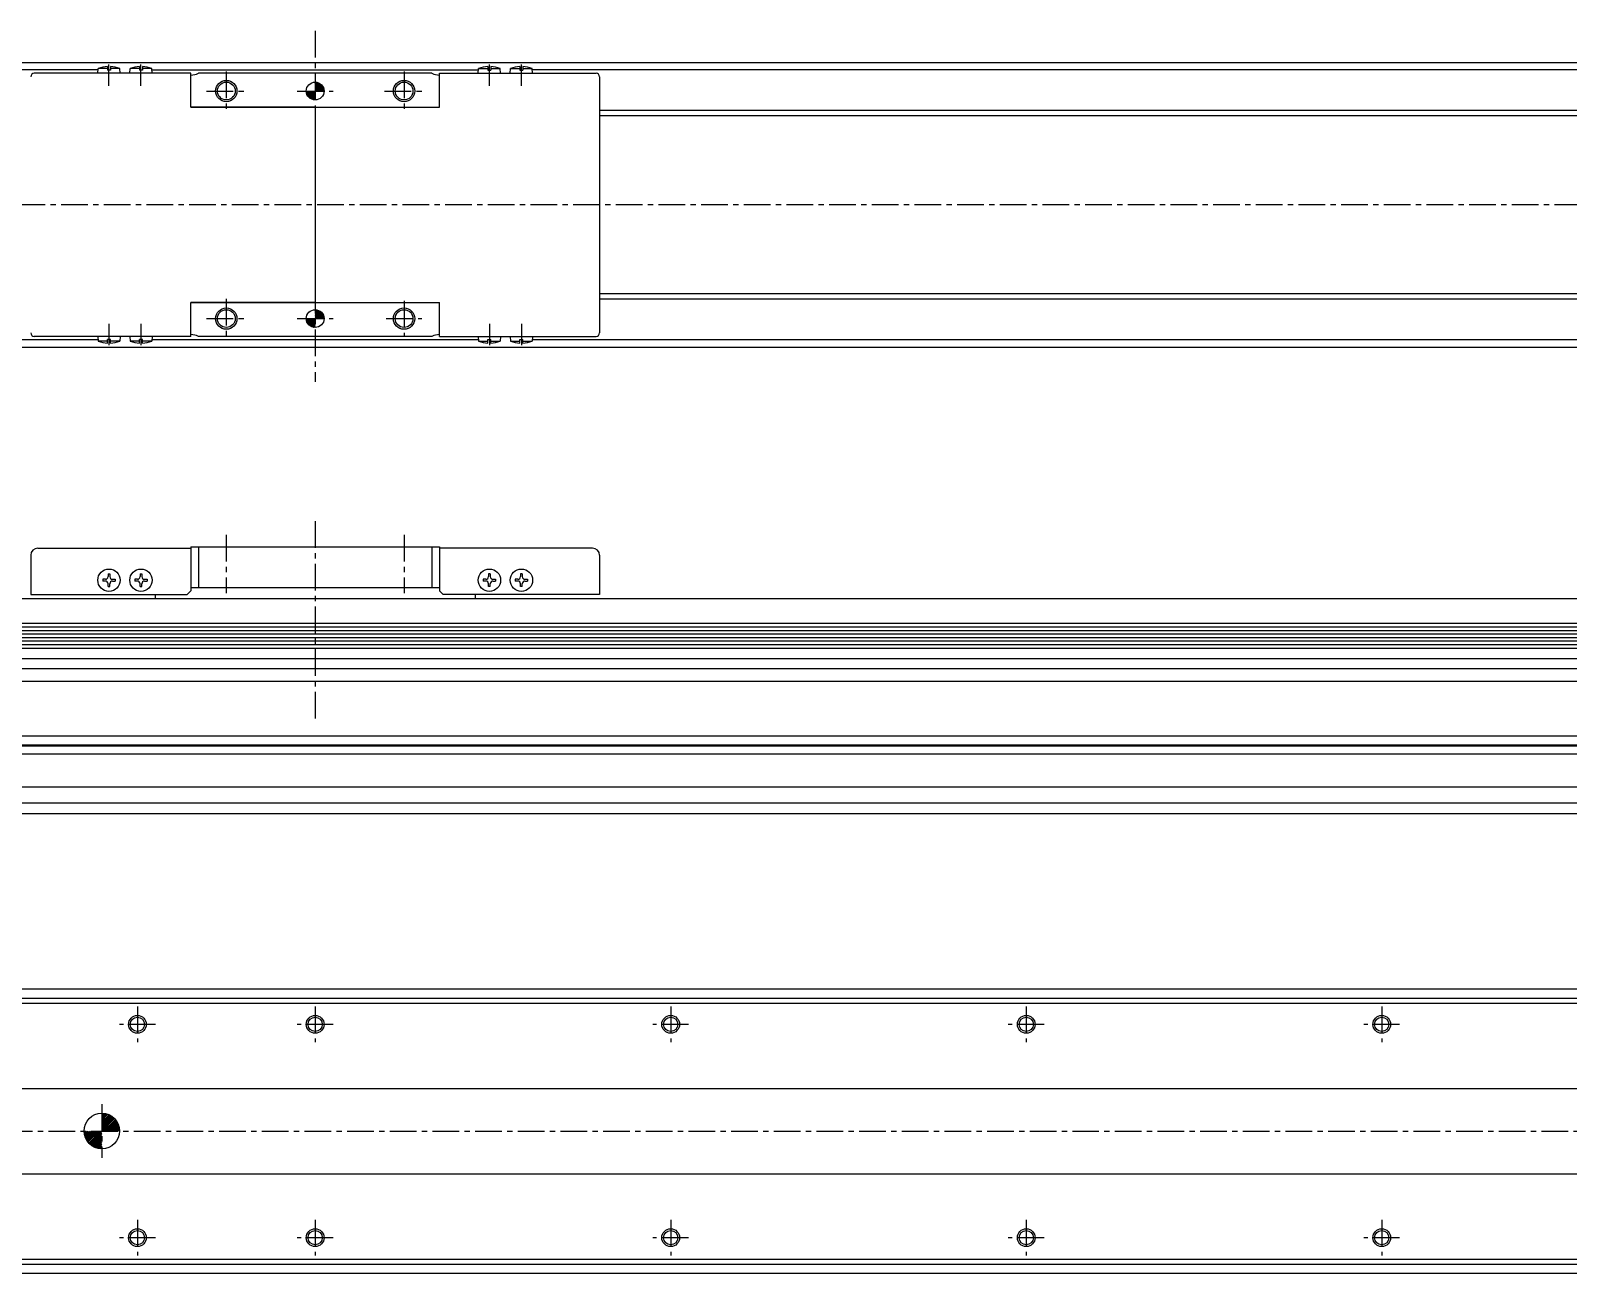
# Model space of a CAD drawing. Extents: x -644 to 899, y 154 to 558.
# Drawn here: x -304.8 to 127.7, y 208.3 to 557.7 of the extents above; entities that cross this region are included whole.
import ezdxf

# ---------------------------------------------------------------- set-up
doc = ezdxf.new("R2010")
doc.units = 0
doc.linetypes.add('CENTER', pattern=[12, 7.5, -1.5, 1.5, -1.5])
doc.linetypes.add('CONTINOUS', pattern=[0])
doc.layers.get('0').update_dxf_attribs({"linetype": 'CONTINUOUS'})
doc.layers.add('CENTER', color=1, linetype='CENTER')

# ---------------------------------------------------------------- blocks, each defined once
blk = doc.blocks.new('*X6')
at = {"color": 0}
for p, q in [((-227.27, 476.68), (-227.22, 476.73)), ((-227.26, 476.47), (-226.99, 476.73)), ((-227.23, 476.27), (-226.77, 476.73)), ((-227.19, 476.09), (-226.55, 476.73)), ((-227.14, 475.92), (-226.32, 476.73)), ((-227.07, 475.76), (-226.1, 476.73)), ((-227, 475.6), (-225.88, 476.73)), ((-226.92, 475.46), (-225.65, 476.73)), ((-226.84, 475.32), (-225.43, 476.73)), ((-226.74, 475.19), (-225.21, 476.73)), ((-226.64, 475.07), (-224.98, 476.73)), ((-226.53, 474.96), (-224.77, 476.72)), ((-226.42, 474.85), (-224.77, 476.49)), ((-226.29, 474.75), (-224.77, 476.27)), ((-226.16, 474.65), (-224.77, 476.05)), ((-226.03, 474.57), (-224.77, 475.82)), ((-224.77, 479.18), (-224.72, 479.23)), ((-224.77, 478.95), (-224.51, 479.22)), ((-224.77, 478.73), (-224.31, 479.19)), ((-224.77, 478.51), (-224.13, 479.15)), ((-224.77, 478.28), (-223.96, 479.1)), ((-224.77, 478.06), (-223.8, 479.03)), ((-224.77, 477.83), (-223.65, 478.96)), ((-224.77, 477.61), (-223.5, 478.88)), ((-224.77, 477.39), (-223.36, 478.8)), ((-224.77, 477.16), (-223.23, 478.7)), ((-224.77, 476.94), (-223.11, 478.6)), ((-224.76, 476.73), (-223, 478.49)), ((-224.53, 476.73), (-222.89, 478.38)), ((-224.31, 476.73), (-222.79, 478.25)), ((-224.09, 476.73), (-222.7, 478.12)), ((-223.86, 476.73), (-222.61, 477.99)), ((-223.64, 476.73), (-222.53, 477.84)), ((-223.42, 476.73), (-222.46, 477.69)), ((-223.19, 476.73), (-222.4, 477.52)), ((-222.97, 476.73), (-222.35, 477.35)), ((-222.75, 476.73), (-222.31, 477.17)), ((-222.52, 476.73), (-222.28, 476.97)), ((-222.3, 476.73), (-222.27, 476.76)), ((-225.88, 474.49), (-224.77, 475.6)), ((-225.73, 474.42), (-224.77, 475.38)), ((-225.56, 474.36), (-224.77, 475.15)), ((-225.39, 474.31), (-224.77, 474.93)), ((-225.21, 474.27), (-224.77, 474.7)), ((-225.01, 474.24), (-224.77, 474.48)), ((-224.8, 474.23), (-224.77, 474.26))]:
    blk.add_line(p, q, dxfattribs=at)
blk = doc.blocks.new('*X7')
at = {"color": 0}
for p, q in [((-227.27, 540.63), (-227.17, 540.73)), ((-227.25, 540.42), (-226.95, 540.73)), ((-227.22, 540.23), (-226.72, 540.73)), ((-227.18, 540.05), (-226.5, 540.73)), ((-227.12, 539.88), (-226.27, 540.73)), ((-227.06, 539.72), (-226.05, 540.73)), ((-226.99, 539.57), (-225.83, 540.73)), ((-226.91, 539.43), (-225.6, 540.73)), ((-226.82, 539.29), (-225.38, 540.73)), ((-226.72, 539.17), (-225.16, 540.73)), ((-226.62, 539.05), (-224.93, 540.73)), ((-226.51, 538.93), (-224.77, 540.67)), ((-224.77, 543.13), (-224.67, 543.23)), ((-224.77, 542.9), (-224.46, 543.21)), ((-224.77, 542.68), (-224.27, 543.18)), ((-224.77, 542.46), (-224.09, 543.14)), ((-224.77, 542.23), (-223.92, 543.08)), ((-224.77, 542.01), (-223.76, 543.02)), ((-224.77, 541.79), (-223.61, 542.95)), ((-224.77, 541.56), (-223.47, 542.87)), ((-224.77, 541.34), (-223.34, 542.78)), ((-224.77, 541.12), (-223.21, 542.68)), ((-224.77, 540.89), (-223.09, 542.58)), ((-224.71, 540.73), (-222.97, 542.47)), ((-224.49, 540.73), (-222.87, 542.35)), ((-224.26, 540.73), (-222.77, 542.23)), ((-224.04, 540.73), (-222.68, 542.09)), ((-223.82, 540.73), (-222.59, 541.95)), ((-223.59, 540.73), (-222.52, 541.81)), ((-223.37, 540.73), (-222.45, 541.65)), ((-223.14, 540.73), (-222.39, 541.49)), ((-222.92, 540.73), (-222.34, 541.31)), ((-222.7, 540.73), (-222.3, 541.12)), ((-222.47, 540.73), (-222.28, 540.92)), ((-226.39, 538.83), (-224.77, 540.44)), ((-226.27, 538.73), (-224.77, 540.22)), ((-226.14, 538.64), (-224.77, 540)), ((-226, 538.55), (-224.77, 539.77)), ((-225.85, 538.47), (-224.77, 539.55)), ((-225.69, 538.41), (-224.77, 539.33)), ((-225.53, 538.35), (-224.77, 539.1)), ((-225.35, 538.3), (-224.77, 538.88)), ((-225.17, 538.26), (-224.77, 538.66)), ((-224.97, 538.24), (-224.77, 538.43))]:
    blk.add_line(p, q, dxfattribs=at)
blk = doc.blocks.new('*X8')
at = {"color": 0}
for p, q in [((-284.77, 253.05), (-284.58, 253.25)), ((-284.77, 252.6), (-284.16, 253.21)), ((-284.77, 252.16), (-283.78, 253.15)), ((-284.77, 251.71), (-283.42, 253.06)), ((-284.77, 251.26), (-283.08, 252.96)), ((-284.77, 250.82), (-282.76, 252.83)), ((-284.77, 250.37), (-282.46, 252.68)), ((-284.77, 249.92), (-282.17, 252.52)), ((-284.77, 249.47), (-281.9, 252.34)), ((-284.77, 249.03), (-281.65, 252.15)), ((-284.77, 248.58), (-281.41, 251.95)), ((-284.65, 248.25), (-281.18, 251.73)), ((-284.21, 248.25), (-280.97, 251.49)), ((-283.76, 248.25), (-280.77, 251.24)), ((-283.31, 248.25), (-280.58, 250.98)), ((-289.77, 248.06), (-289.57, 248.25)), ((-289.74, 247.64), (-289.13, 248.25)), ((-289.67, 247.26), (-288.68, 248.25)), ((-289.59, 246.9), (-288.23, 248.25)), ((-289.48, 246.56), (-287.78, 248.25)), ((-289.35, 246.24), (-287.34, 248.25)), ((-289.2, 245.94), (-286.89, 248.25)), ((-289.04, 245.65), (-286.44, 248.25)), ((-288.87, 245.38), (-286, 248.25)), ((-288.67, 245.12), (-285.55, 248.25)), ((-288.47, 244.88), (-285.1, 248.25)), ((-288.25, 244.66), (-284.77, 248.13)), ((-288.01, 244.44), (-284.77, 247.69)), ((-287.77, 244.25), (-284.77, 247.24)), ((-287.5, 244.06), (-284.77, 246.79)), ((-282.87, 248.25), (-280.41, 250.7)), ((-282.42, 248.25), (-280.26, 250.41)), ((-281.97, 248.25), (-280.13, 250.1)), ((-281.52, 248.25), (-280.01, 249.77)), ((-281.08, 248.25), (-279.91, 249.42)), ((-280.63, 248.25), (-279.84, 249.04)), ((-280.18, 248.25), (-279.79, 248.64)), ((-287.22, 243.89), (-284.77, 246.34)), ((-286.93, 243.74), (-284.77, 245.9)), ((-286.62, 243.6), (-284.77, 245.45)), ((-286.29, 243.49), (-284.77, 245)), ((-285.94, 243.39), (-284.77, 244.55)), ((-285.57, 243.31), (-284.77, 244.11)), ((-285.17, 243.27), (-284.77, 243.66))]:
    blk.add_line(p, q, dxfattribs=at)

msp = doc.modelspace()

# ---------------------------------------------------------------- linework, layer by layer
at = {"color": 7, "linetype": 'CONTINOUS'}
for p, q in [((-470.77, 548.73), (885.23, 548.73)), ((-285.92, 546.66), (-469.77, 546.66)), ((-259.77, 545.73), (-303.77, 545.73)), ((-285.92, 545.73), (-285.81, 547.03)), ((-283.17, 547.03), (-285.81, 547.03)), ((-283.17, 547.62), (-283.17, 546.63)), ((-282.37, 546.63), (-283.17, 546.63)), ((-282.37, 547.62), (-282.37, 546.63)), ((-279.74, 547.03), (-282.37, 547.03)), ((-279.62, 545.73), (-279.74, 547.03)), ((-276.92, 545.73), (-276.81, 547.03)), ((-274.17, 547.03), (-276.81, 547.03)), ((-274.17, 547.62), (-274.17, 546.63)), ((-273.37, 546.63), (-274.17, 546.63)), ((-273.37, 547.62), (-273.37, 546.63)), ((-270.74, 547.03), (-273.37, 547.03)), ((-270.62, 545.73), (-270.74, 547.03)), ((-270.62, 546.66), (-178.92, 546.66)), ((-259.77, 536.23), (-259.77, 545.73)), ((-191.95, 545.73), (-257.59, 545.73)), ((-189.77, 545.73), (-145.77, 545.73)), ((-189.77, 536.23), (-189.77, 545.73)), ((-178.92, 545.73), (-178.81, 547.03)), ((-178.81, 547.03), (-176.17, 547.03)), ((-176.17, 547.62), (-176.17, 546.63)), ((-176.17, 546.63), (-175.37, 546.63)), ((-175.37, 547.62), (-175.37, 546.63)), ((-175.37, 547.03), (-172.74, 547.03)), ((-172.62, 545.73), (-172.74, 547.03)), ((-169.92, 545.73), (-169.81, 547.03)), ((-169.81, 547.03), (-167.17, 547.03)), ((-167.17, 547.62), (-167.17, 546.63)), ((-167.17, 546.63), (-166.37, 546.63)), ((-166.37, 547.62), (-166.37, 546.63)), ((-166.37, 547.03), (-163.74, 547.03)), ((-163.62, 545.73), (-163.74, 547.03)), ((884.23, 546.66), (-163.62, 546.66)), ((-144.77, 544.73), (-144.77, 472.73)), ((-259.77, 536.23), (-189.77, 536.23)), ((-224.77, 536.23), (-259.77, 536.23)), ((-224.77, 536.23), (-224.77, 481.23)), ((-224.77, 536.23), (-189.77, 536.23)), ((884.23, 535.23), (-144.77, 535.23)), ((866.73, 533.73), (-144.77, 533.73)), ((-259.77, 471.73), (-259.77, 481.23)), ((-259.77, 481.23), (-189.77, 481.23)), ((-224.77, 481.23), (-259.77, 481.23)), ((-224.77, 481.23), (-189.77, 481.23)), ((-189.77, 471.73), (-189.77, 481.23)), ((866.73, 483.73), (-144.77, 483.73)), ((884.23, 482.23), (-144.77, 482.23)), ((-259.77, 471.73), (-303.77, 471.73)), ((-285.92, 471.73), (-285.81, 470.43)), ((-279.62, 471.73), (-279.74, 470.43)), ((-276.92, 471.73), (-276.81, 470.43)), ((-270.62, 471.73), (-270.74, 470.43)), ((-191.95, 471.73), (-257.59, 471.73)), ((-189.77, 471.73), (-145.77, 471.73)), ((-178.92, 471.73), (-178.81, 470.43)), ((-172.62, 471.73), (-172.74, 470.43)), ((-169.92, 471.73), (-169.81, 470.43)), ((-163.62, 471.73), (-163.74, 470.43)), ((-470.77, 468.73), (885.23, 468.73)), ((-285.92, 470.8), (-469.77, 470.8)), ((-283.17, 470.43), (-285.81, 470.43)), ((-282.37, 470.83), (-283.17, 470.83)), ((-283.17, 469.84), (-283.17, 470.83)), ((-282.37, 469.84), (-282.37, 470.83)), ((-279.74, 470.43), (-282.37, 470.43)), ((-274.17, 470.43), (-276.81, 470.43)), ((-274.17, 469.84), (-274.17, 470.83)), ((-273.37, 470.83), (-274.17, 470.83)), ((-273.37, 469.84), (-273.37, 470.83)), ((-270.74, 470.43), (-273.37, 470.43)), ((-178.92, 470.8), (-270.62, 470.8)), ((-178.81, 470.43), (-176.17, 470.43)), ((-176.17, 469.84), (-176.17, 470.83)), ((-176.17, 470.83), (-175.37, 470.83)), ((-175.37, 469.84), (-175.37, 470.83)), ((-175.37, 470.43), (-172.74, 470.43)), ((-169.81, 470.43), (-167.17, 470.43)), ((-167.17, 470.83), (-166.37, 470.83)), ((-167.17, 469.84), (-167.17, 470.83)), ((-166.37, 469.84), (-166.37, 470.83)), ((-166.37, 470.43), (-163.74, 470.43)), ((884.23, 470.8), (-163.62, 470.8)), ((-302.77, 412.16), (-259.77, 412.16)), ((-259.77, 412.56), (-189.77, 412.56)), ((-259.77, 412.56), (-259.77, 400.16)), ((-257.59, 412.56), (-257.59, 401.09)), ((-191.95, 412.56), (-191.95, 401.09)), ((-189.77, 412.56), (-189.77, 400.16)), ((-146.77, 412.16), (-189.77, 412.16)), ((-304.77, 410.16), (-304.77, 399.16)), ((-144.77, 410.16), (-144.77, 399.16)), ((-283.77, 403.41), (-284.52, 403.41)), ((-284.52, 403.41), (-284.52, 402.91)), ((-283.77, 402.91), (-284.52, 402.91)), ((-283.02, 404.91), (-282.52, 404.91)), ((-283.02, 404.91), (-283.02, 404.16)), ((-282.52, 404.91), (-282.52, 404.16)), ((-281.78, 403.41), (-281.02, 403.41)), ((-281.78, 402.91), (-281.02, 402.91)), ((-281.02, 403.41), (-281.02, 402.91)), ((-274.77, 403.41), (-275.52, 403.41)), ((-275.52, 403.41), (-275.52, 402.91)), ((-274.77, 402.91), (-275.52, 402.91)), ((-274.02, 404.91), (-273.52, 404.91)), ((-274.02, 404.91), (-274.02, 404.16)), ((-273.52, 404.91), (-273.52, 404.16)), ((-272.78, 403.41), (-272.02, 403.41)), ((-272.78, 402.91), (-272.02, 402.91)), ((-272.02, 403.41), (-272.02, 402.91)), ((-176.77, 403.41), (-177.52, 403.41)), ((-177.52, 403.41), (-177.52, 402.91)), ((-176.77, 402.91), (-177.52, 402.91)), ((-176.02, 404.91), (-176.02, 404.16)), ((-175.52, 404.91), (-176.02, 404.91)), ((-175.52, 404.91), (-175.52, 404.16)), ((-174.78, 403.41), (-174.02, 403.41)), ((-174.78, 402.91), (-174.02, 402.91)), ((-174.02, 403.41), (-174.02, 402.91)), ((-167.77, 403.41), (-168.52, 403.41)), ((-168.52, 403.41), (-168.52, 402.91)), ((-167.77, 402.91), (-168.52, 402.91)), ((-167.02, 404.91), (-167.02, 404.16)), ((-166.52, 404.91), (-167.02, 404.91)), ((-166.52, 404.91), (-166.52, 404.16)), ((-165.78, 403.41), (-165.02, 403.41)), ((-165.78, 402.91), (-165.02, 402.91)), ((-165.02, 403.41), (-165.02, 402.91)), ((-470.77, 398.06), (885.23, 398.06)), ((-304.77, 399.16), (-260.77, 399.16)), ((-283.02, 401.41), (-283.02, 402.16)), ((-283.02, 401.41), (-282.52, 401.41)), ((-282.52, 401.41), (-282.52, 402.16)), ((-274.02, 401.41), (-274.02, 402.16)), ((-274.02, 401.41), (-273.52, 401.41)), ((-273.52, 401.41), (-273.52, 402.16)), ((-269.77, 399.16), (-269.77, 398.06)), ((-260.77, 399.16), (-259.77, 400.16)), ((-259.77, 401.09), (-189.77, 401.09)), ((-257.59, 401.12), (-191.95, 401.12)), ((-188.77, 399.16), (-189.77, 400.16)), ((-144.77, 399.16), (-188.77, 399.16)), ((-179.77, 399.16), (-179.77, 398.06)), ((-176.02, 401.41), (-176.02, 402.16)), ((-175.52, 401.41), (-176.02, 401.41)), ((-175.52, 401.41), (-175.52, 402.16)), ((-167.02, 401.41), (-167.02, 402.16)), ((-166.52, 401.41), (-167.02, 401.41)), ((-166.52, 401.41), (-166.52, 402.16)), ((-469.77, 391.04), (884.23, 391.04)), ((-469.77, 390.05), (884.23, 390.05)), ((-469.77, 389.06), (884.23, 389.06)), ((-469.77, 388.06), (884.23, 388.06)), ((-469.77, 387.07), (884.23, 387.07)), ((-469.77, 386.08), (884.23, 386.08)), ((-469.77, 385.09), (884.23, 385.09)), ((-470.77, 381.18), (885.23, 381.18)), ((-469.77, 384.09), (884.23, 384.09)), ((-469.77, 378.31), (884.23, 378.31)), ((-469.77, 374.81), (884.23, 374.81)), ((-472.77, 359.4), (884.23, 359.4)), ((-469.77, 356.86), (884.23, 356.86)), ((-469.77, 356.56), (884.23, 356.56)), ((-472.77, 354.33), (884.23, 354.33)), ((-470.77, 345.06), (885.23, 345.06)), ((-470.77, 340.56), (885.23, 340.56)), ((-469.77, 337.56), (884.23, 337.56)), ((-470.77, 288.25), (885.23, 288.25)), ((-470.77, 285.65), (885.23, 285.65)), ((-470.77, 284.25), (885.23, 284.25)), ((-469.77, 260.25), (884.23, 260.25)), ((-469.77, 236.25), (884.23, 236.25)), ((-470.77, 212.25), (885.23, 212.25)), ((-470.77, 210.85), (885.23, 210.85)), ((-470.77, 208.25), (885.23, 208.25))]:
    msp.add_line(p, q, dxfattribs=at)
for centre, radius in [((-249.77, 540.73), 3), ((-249.77, 540.73), 2.5), ((-224.77, 540.73), 2.5), ((-199.77, 540.73), 3), ((-199.77, 540.73), 2.5), ((-249.77, 476.73), 3), ((-249.77, 476.73), 2.5), ((-224.77, 476.73), 2.5), ((-199.77, 476.73), 3), ((-199.77, 476.73), 2.5), ((-282.77, 403.16), 3.15), ((-273.77, 403.16), 3.15), ((-175.77, 403.16), 3.15), ((-166.77, 403.16), 3.15), ((-274.77, 278.25), 2.5), ((-274.77, 278.25), 2), ((-224.77, 278.25), 2.5), ((-224.77, 278.25), 2), ((-124.77, 278.25), 2.5), ((-124.77, 278.25), 2), ((-24.77, 278.25), 2.5), ((-24.77, 278.25), 2), ((75.23, 278.25), 2.5), ((75.23, 278.25), 2), ((-284.77, 248.25), 5), ((-274.77, 218.25), 2.5), ((-224.77, 218.25), 2.5), ((-124.77, 218.25), 2.5), ((-24.77, 218.25), 2.5), ((75.23, 218.25), 2.5), ((-274.77, 218.25), 2), ((-224.77, 218.25), 2), ((-124.77, 218.25), 2), ((-24.77, 218.25), 2), ((75.23, 218.25), 2)]:
    msp.add_circle(centre, radius, dxfattribs=at)
for centre, radius, start, end in [((-303.77, 544.73), 1, 90, 180), ((-282.77, 539.65), 7.98, 92.8723, 112.3565), ((-282.77, 539.65), 7.98, 67.6435, 87.1277), ((-273.77, 539.65), 7.98, 92.8723, 112.3565), ((-273.77, 539.65), 7.98, 67.6435, 87.1277), ((-259.77, 550.23), 5, 270, 295.8419), ((-189.77, 550.23), 5, 244.1581, 270), ((-175.77, 539.65), 7.98, 92.8723, 112.3565), ((-175.77, 539.65), 7.98, 67.6435, 87.1277), ((-166.77, 539.65), 7.98, 92.8723, 112.3565), ((-166.77, 539.65), 7.98, 67.6435, 87.1277), ((-145.77, 544.73), 1, 0, 90), ((-303.77, 472.73), 1, 180, 270), ((-259.77, 467.23), 5, 64.1581, 90), ((-189.77, 467.23), 5, 90, 115.8419), ((-145.77, 472.73), 1, 270, 0), ((-282.77, 477.81), 7.98, 247.6435, 267.1277), ((-282.77, 477.81), 7.98, 272.8723, 292.3565), ((-273.77, 477.81), 7.98, 247.6435, 267.1277), ((-273.77, 477.81), 7.98, 272.8723, 292.3565), ((-175.77, 477.81), 7.98, 247.6435, 267.1277), ((-175.77, 477.81), 7.98, 272.8723, 292.3565), ((-166.77, 477.81), 7.98, 247.6435, 267.1277), ((-166.77, 477.81), 7.98, 272.8723, 292.3565), ((-302.77, 410.16), 2, 90, 180), ((-146.77, 410.16), 2, 0, 90), ((-283.77, 404.16), 0.748, 270, 0), ((-283.77, 402.16), 0.748, 0, 90.0001), ((-281.78, 404.16), 0.748, 180, 270), ((-281.78, 402.16), 0.748, 90, 180), ((-274.77, 404.16), 0.748, 270, 0), ((-274.77, 402.16), 0.748, 0, 90.0001), ((-272.78, 404.16), 0.748, 180, 270), ((-272.78, 402.16), 0.748, 90, 180), ((-176.77, 404.16), 0.748, 270, 0), ((-176.77, 402.16), 0.748, 360, 90), ((-174.78, 404.16), 0.748, 180, 270), ((-174.78, 402.16), 0.748, 89.9999, 180), ((-167.77, 404.16), 0.748, 270, 0), ((-167.77, 402.16), 0.748, 360, 90), ((-165.78, 404.16), 0.748, 180, 270), ((-165.78, 402.16), 0.748, 89.9999, 180)]:
    msp.add_arc(centre, radius, start, end, dxfattribs=at)
at = {"layer": 'CENTER', "color": 1, "linetype": 'CENTER'}
for p, q in [((-224.77, 557.68), (-224.77, 458.91)), ((-282.77, 542.23), (-282.77, 548.23)), ((-273.77, 542.23), (-273.77, 548.23)), ((-249.77, 546.27), (-249.77, 535.19)), ((-199.77, 546.27), (-199.77, 535.19)), ((-175.77, 542.23), (-175.77, 548.23)), ((-166.77, 542.23), (-166.77, 548.23)), ((-255.31, 540.73), (-244.23, 540.73)), ((-229.81, 540.73), (-219.73, 540.73)), ((-205.31, 540.73), (-194.23, 540.73)), ((899.28, 508.73), (-509.96, 508.73)), ((-249.77, 482.27), (-249.77, 471.19)), ((-199.77, 481.77), (-199.77, 471.69)), ((-255.31, 476.73), (-244.23, 476.73)), ((-229.81, 476.73), (-219.73, 476.73)), ((-204.81, 476.73), (-194.73, 476.73)), ((-282.77, 475.23), (-282.77, 469.23)), ((-273.77, 475.23), (-273.77, 469.23)), ((-175.77, 475.23), (-175.77, 469.23)), ((-166.77, 475.23), (-166.77, 469.23)), ((-224.77, 419.76), (-224.77, 363.18)), ((-249.77, 415.88), (-249.77, 399.53)), ((-199.77, 415.88), (-199.77, 399.53)), ((-274.77, 283.29), (-274.77, 273.21)), ((-224.77, 283.29), (-224.77, 273.21)), ((-124.77, 283.29), (-124.77, 273.21)), ((-24.77, 283.29), (-24.77, 273.21)), ((75.23, 283.29), (75.23, 273.21)), ((-269.73, 278.25), (-279.81, 278.25)), ((-219.73, 278.25), (-229.81, 278.25)), ((-119.73, 278.25), (-129.81, 278.25)), ((-19.73, 278.25), (-29.81, 278.25)), ((80.27, 278.25), (70.19, 278.25)), ((-284.77, 255.79), (-284.77, 240.71)), ((-515.8, 248.25), (895.16, 248.25)), ((-274.77, 223.29), (-274.77, 213.21)), ((-224.77, 223.29), (-224.77, 213.21)), ((-124.77, 223.29), (-124.77, 213.21)), ((-24.77, 223.29), (-24.77, 213.21)), ((75.23, 223.29), (75.23, 213.21)), ((-269.73, 218.25), (-279.81, 218.25)), ((-219.73, 218.25), (-229.81, 218.25)), ((-119.73, 218.25), (-129.81, 218.25)), ((-19.73, 218.25), (-29.81, 218.25)), ((80.27, 218.25), (70.19, 218.25))]:
    msp.add_line(p, q, dxfattribs=at)

# ---------------------------------------------------------------- block references
at = {"color": 7, "linetype": 'CONTINUOUS'}
for name in ['*X7', '*X6', '*X8']:
    msp.add_blockref(name, (0, 0), dxfattribs=at)

doc.saveas('drawing.dxf')
